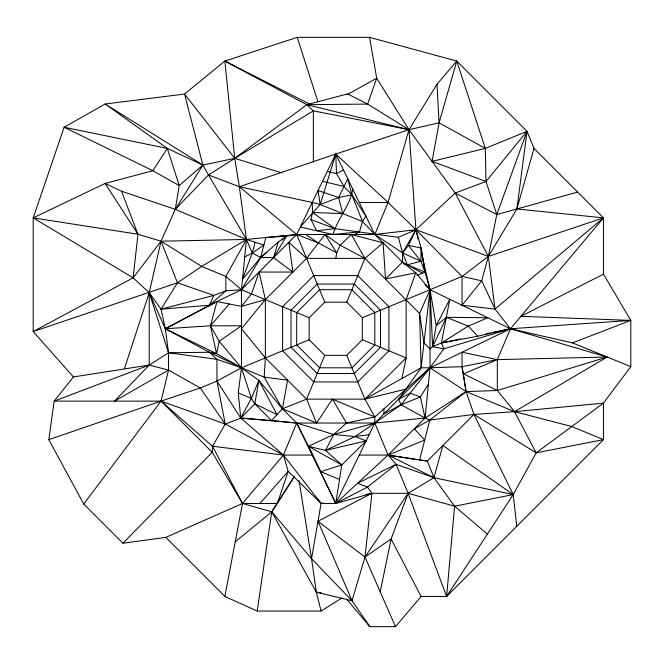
<?xml version="1.0" encoding="UTF-8"?>
<svg xmlns="http://www.w3.org/2000/svg" width="664" height="664" viewBox="0 0 664 664"><rect width="100%" height="100%" fill="white"/><g stroke="black" fill="none" stroke-linecap="round" stroke-linejoin="round"><path stroke-width="1" d="M422.047 255.715L430.023 289.703L419.606 313.549L423.947 342.948L430.023 348.849L432.604 346.674L436.173 325.626L430.023 289.703L425.076 272.049L420.876 261.243L421.051 247.954L415.946 229.719L408.991 129.688L376.679 78.219L369.566 37.35L297.215 37.35L224.864 61.063L184.55 94.039L105.144 104.007L64.134 127.231L33.2 217.875L33.2 331.552L73.413 376.944L149.226 365.059L168.548 370.114L200.262 387.983L225.229 424.047L283.428 455.064L321.086 503.461L311.549 558.731L316.321 592.18L321.086 611.046L257.192 611.046L224.864 596.455L165.801 537.392L122.948 543.227L83.747 504.026L48.804 439.643L54.166 401.122L73.413 376.944M487.376 534.113L454.599 506.192L408.111 493.327L371.931 493.327L335.752 503.461L321.086 503.461L288.184 471.324L283.428 455.064L240.766 418.071L238.276 392.939L241.472 367.806L241.472 289.703L246.435 239.447L239.331 186.717L234.724 158.339L184.55 94.039L202.877 165.07L208.504 174.956L239.331 186.717L312.246 202.454L312.561 212.522L310.951 219.535L334.955 228.673L398.4 237.33L402.583 252.918L402.417 262.097L385.518 278.988L383.103 242.783L351.314 234.483L340.175 245.282L336.772 252.859L335.752 258.371M346.948 599.55L369.906 626.65L395.478 626.65L421.059 596.455L446.631 596.455L513.214 494.589L536.163 452.848L603.443 403.148L630.8 366.644L630.8 320.397L603.443 274.157L603.443 217.875L533.981 148.412L527.025 131.323L485.301 148.412L439.087 122.832L408.991 129.688L313.35 110.855L234.724 158.339L202.877 165.07L167.328 148.421L152.811 170.714L105.095 183.463L33.2 217.875L133.132 277.842L149.226 292.666L165.303 328.755L216.555 353.646L241.472 367.806L258.902 380.372L254.802 403.795L240.766 418.071L225.229 424.047L212.513 446.241L212.214 452.292L242.518 503.461L224.864 596.455M424.943 284.624L430.023 289.703L510.45 328.755L607.203 357.033L497.336 390.49L466.103 391.611L425.06 418.071L374.803 423.034L296.7 423.034L240.766 418.071L251.399 398.367L258.902 380.372L282.416 408.758L296.7 423.034L335.752 503.461L388.067 455.064L424.694 440.107L414.344 428.778L429.782 420.063L473.955 414.444L514.5 411.655L603.443 403.148L603.443 439.643L446.631 596.455L454.599 506.192L433.924 477.648L427.367 461.032L388.067 455.064L359.249 455.064M446.631 596.455L408.111 493.327L396.101 464.335L388.067 455.064L425.06 418.071L430.023 367.806L430.023 289.703L415.755 272.796L402.417 262.097L422.453 273.194M244.709 256.96L252.27 252.976L263.882 245.091L246.435 239.447L175.288 209.334L179.222 185.571L167.328 148.421L105.144 104.007L202.877 165.07L175.288 209.334L161.045 241.198L149.226 292.666L161.045 309.167L165.303 328.755L209.442 352.26L216.937 359.357L216.937 381.078L240.766 418.071L271.568 420.553L282.416 408.758L306.594 399.147L364.901 399.147L421.109 367.806L430.023 367.806L466.103 391.611L514.5 411.655L571.679 426.487L603.443 439.643L536.163 452.848L514.5 411.655L497.336 390.49L497.336 359.622L510.45 328.755L603.443 217.875L488.364 256.395L415.946 229.719L374.803 234.483L296.7 234.483L246.435 239.447L201.657 266.422L177.462 282.781L33.2 331.552L133.132 277.842L137.954 234.243L121.52 191.224L105.095 183.463L137.954 234.243L161.045 241.198L201.657 266.422L225.851 276.44L241.472 289.703L309.167 317.749L309.167 339.769L324.738 355.34L346.757 355.34L362.328 339.769L362.328 317.749L346.757 302.178L324.738 302.178L309.167 317.749M514.5 411.655L607.203 357.033L497.336 359.622L462.053 352.26L462.053 366.669L466.103 391.611L429.782 420.063L425.06 418.071L401.106 404.758L398.624 399.205L421.109 367.806L430.023 289.703L432.604 346.674L443.826 348.849L510.45 328.755L630.8 320.397L572.501 342.898L510.45 328.755L492.182 332.515M421.109 367.806L419.606 313.549L364.901 258.371L340.175 245.282L325.003 234.483L306.594 258.371L265.359 299.605L241.472 306.394L217.02 301.581L210.422 325.8L219.178 341.279L241.472 367.806L251.399 398.367L254.802 403.795L271.568 420.553L296.7 423.034L333.71 434.48L355.024 436.555L366.121 440.904L341.794 464.966L335.752 503.461L367.466 487.102L396.101 464.335L433.924 477.648L513.214 494.589L516.783 526.303M257.192 611.046L271.784 511.811L293.745 477.457M354.634 234.483L359.431 231.894L362.486 221.494L365.906 216.157L351.895 194.818L338.64 197.523L320.164 204.52L300.311 227.038L333.079 234.483C337.519 218.539 350.301 205.541 352.733 189.041M369.566 37.35L456.766 61.063L527.025 131.323L496.78 214.555L488.364 256.395L481.69 280.831L495.004 309.075L510.45 328.755L477.781 336.192L468.253 326.124L446.54 317.326L432.604 346.674L441.435 342.948L468.253 326.124L487.816 317.766L446.54 317.326L436.173 325.626L449.777 299.298L441.435 342.948L443.826 348.849L430.023 367.806L374.803 416.959L332.423 399.147L316.587 423.034L282.416 408.758L287.595 380.14L264.181 377.152L241.472 367.806L216.937 359.357L168.548 352.767L149.226 365.059L54.166 401.122L161.045 401.122L200.262 387.983L216.937 381.078L241.472 367.806L309.167 339.769M362.328 317.749L462.053 276.44L488.364 256.395L516.899 208.961L527.025 131.323L485.973 181.488L432.073 161.369L439.087 122.832L456.766 61.063L485.301 148.412L485.973 181.488L496.78 214.555L577.647 192.079M380.231 591.848L391.096 538.977L408.111 493.327L433.924 477.648L442.896 445.502L513.214 494.589L454.599 506.192M401.869 378.538L406.136 357.913L406.136 299.605L415.755 272.796L385.518 278.988M124.442 368.686L149.226 292.666L168.548 352.767L209.442 352.26L216.555 353.646L219.178 341.279L241.472 325.8L210.422 325.8L165.303 328.755L168.548 352.767L168.548 370.114L161.045 401.122L83.747 504.026M429.782 420.063L419.598 460.144L427.367 461.032L473.955 414.444L466.103 391.611L462.053 366.669L430.023 367.806L374.803 423.034L355.024 436.555L325.534 450.408L308.403 446.332L296.7 423.034L283.428 455.064L242.518 503.461L165.801 537.392M217.02 301.581L165.303 328.755L209.442 305.257L241.472 289.703L260.628 257.532L265.866 237.529L286.591 236.143L296.7 234.483L318.438 242.982L336.772 252.859L325.003 234.483M255.159 242.269L252.27 252.976L242.493 279.337L260.628 257.532L278.125 242.161L286.591 236.143L279.901 236.143M533.981 148.412L516.899 208.961L603.443 217.875L495.004 309.075L462.053 305.257L462.053 276.44L415.946 229.719L388.067 202.454L335.752 154.056L239.331 186.717L296.7 234.483L324.738 302.178M404.592 264.272L374.803 234.483L388.067 202.454L408.991 129.688L436.978 84.295L456.766 61.063M278.125 242.161L273.568 257.615L292.915 272.057L288.823 242.352L306.594 258.371L364.901 258.371L383.103 242.783M369.906 626.65L352.02 600.729L364.984 557.054L371.931 493.327L367.466 487.102L357.506 483.334L396.101 464.335M495.004 309.075L488.364 256.395L455.164 193.041L408.991 129.688L335.752 154.056L320.164 204.52L362.486 221.494L374.803 234.483L402.583 252.918L420.876 261.243L407.322 264.812L402.583 252.918L415.946 229.719L455.164 193.041L485.973 181.488M292.915 272.057L259.126 272.057L251.523 293.853L241.472 306.394M316.587 423.034L306.594 399.147L324.738 355.34M346.757 302.178L364.901 258.371L351.314 234.483M281.868 240.028L286.591 236.143L273.568 257.615L260.628 257.532L252.27 252.976L246.435 239.447L161.045 241.198L177.462 282.781L161.045 309.167L209.442 305.257L213.758 295.43L225.851 290.849L241.472 289.703L296.7 234.483L335.752 154.056L374.803 234.483M346.757 355.34L364.901 399.147L374.803 416.959L374.803 423.034L335.752 503.461L308.403 446.332L333.71 434.48L374.803 423.034L401.106 404.758L420.378 396.906L428.404 384.215M310.951 219.535L316.695 230.757L334.955 228.673L312.561 212.522L342.757 213.609L338.64 197.523L347.762 178.799L351.895 194.818L362.486 221.494M341.794 464.966L308.403 446.332L320.712 471.689L341.794 464.966L325.534 450.408L333.71 434.48L346.492 423.034L374.803 416.959M294.31 476.636L271.784 511.811L235.23 541.832M408.111 493.327L364.984 557.054L395.478 626.65M133.132 277.842L161.045 241.198M402.583 252.918L408.418 245.439L415.946 229.719L411.971 230.906M462.053 305.257L481.69 280.831L462.053 276.44M259.126 272.057L265.359 299.605L241.472 328.755L265.359 357.913L306.594 399.147M229.246 303.988L210.422 325.8L216.555 353.646M259.948 503.461L288.184 471.324L277.369 503.461L242.518 503.461L212.513 446.241L161.045 401.122L48.804 439.643M281.901 172.897L234.724 158.339L224.864 61.063L306.818 104.688L408.991 129.688L367.648 104.082L347.587 93.898L306.818 104.688L234.724 158.339L208.504 174.956L175.288 209.334L121.52 191.224M122.948 543.227L212.214 452.292L161.045 401.122L225.229 424.047L216.937 381.078M209.442 305.257L225.851 290.849L225.851 276.44L246.435 239.447L208.504 174.956M202.877 165.07L179.222 185.571L152.811 170.714L64.134 127.231L167.328 148.421M260.628 257.532L266.92 252.345M321.086 611.046L341.752 598.073M168.548 370.114L114.548 401.122L149.226 365.059L149.226 292.666M347.231 94.645L376.679 78.219L367.648 104.082L306.818 104.688L313.35 110.855L313.35 162.107M343.429 169.876L336.49 173.594L327.319 171.42M398.624 399.205L410.12 393.196L430.023 367.806L510.45 328.755M242.518 503.461L271.784 511.811L316.321 592.18L352.02 600.729L318.014 521.248L371.931 493.327L365.831 494.539M603.443 274.157L520.883 316.313L630.8 320.397M417.108 275.51L425.076 272.049L421.051 247.954L408.418 245.439L420.876 261.243M398.4 237.33L415.946 229.719L418.287 239.721M161.045 309.167L213.758 295.43L177.462 282.781M406.136 389.071L364.901 399.147L406.136 357.913L362.328 339.769M432.073 161.369L485.301 148.412M325.534 450.408L366.121 440.904M460.716 338.98L441.435 342.948L477.781 336.192M486.089 333.768L490.148 332.93M462.053 366.669L497.336 359.622L463.572 373.873L497.336 390.49M323.119 503.055L321.086 503.461L318.073 499.353M355.024 436.555L369.142 434.679M333.079 234.483L359.431 231.894M359.249 202.454L388.067 202.454M312.246 455.064L283.428 455.064L212.513 446.241M316.321 592.18L321.318 592.944M33.2 217.875L137.954 234.243M374.803 423.034L388.067 455.064L417.565 459.812M322.53 181.272L344.01 186.501L351.895 194.818M312.246 202.454L320.164 204.52L318.039 190.526L338.64 197.523M407.322 264.812L425.076 272.049L421.051 247.954M572.501 342.898L630.8 366.644M238.276 392.939L251.399 398.367M320.712 471.689L339.155 479.317M209.442 352.26L241.472 367.806M254.802 403.795L276.988 414.651L258.902 380.372M388.067 455.064L433.924 477.648M224.864 61.063L309.424 103.974M455.164 193.041L496.78 214.555M536.163 452.848L473.955 414.444L513.214 494.589M305.672 234.483L318.438 242.982M318.014 521.248L364.984 557.054L391.096 538.977L421.059 596.455M271.784 511.811L311.549 558.731L352.02 600.729M332.423 399.147L346.492 423.034M344.01 186.501L336.49 173.594L335.752 154.056M282.416 408.758L264.181 377.152L265.359 357.913L265.359 299.605M297.215 37.35L317.94 101.766M425.06 418.071L420.378 396.906L410.12 393.196L401.106 404.758L383.933 413.904L383.933 408.833M299.049 480.578L311.549 558.731M436.978 84.295L439.087 122.832M313.723 275.593L282.582 306.735L282.582 350.783L313.723 381.924L357.772 381.924L388.913 350.783L388.913 306.735L357.772 275.593L313.723 275.593M317.226 284.034L291.023 310.229L291.023 347.289L317.226 373.483L354.277 373.483L380.472 347.289L380.472 310.229L354.277 284.034L317.226 284.034M319.575 289.703L296.7 312.586L296.7 344.931L319.575 367.806L351.92 367.806L374.803 344.931L374.803 312.586L351.92 289.703L319.575 289.703"/></g></svg>
